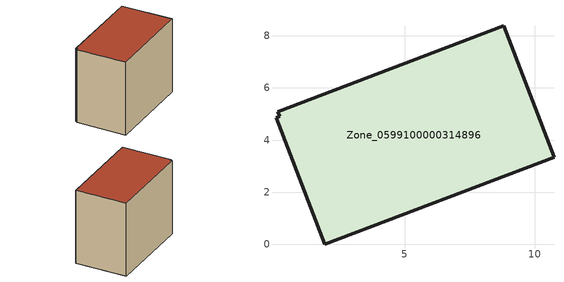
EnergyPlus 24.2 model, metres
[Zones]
Zone_0599100000314896
 floor ground (C_G): 10.73,3.35 1.93,0 0.07,4.86 0.21,4.91 0.14,5.09 8.8,8.39 z0
 wall outside (C_F): 10.73,3.35 8.8,8.39 0.14,5.09 0.21,4.91 0.07,4.86 1.93,0 10.73,3.35 z0:7.9
 roof outside (C_R): 1.93,0 10.73,3.35 8.8,8.39 0.14,5.09 0.21,4.91 0.07,4.86 z7.9
[BUILDING]
Pand.0599100000314896: North Axis=0; Terrain=City; Loads Convergence Tolerance Value=0.04; Temperature Convergence Tolerance Value=0.4; Solar Distribution=FullExterior; Maximum Number of Warmup Days=25; Minimum Number of Warmup Days=1
[Site:Location]
Rotterdam.The.Hague.AP_ZH_NLD Design_Conditions: Latitude=51.96; Longitude=4.45; Time Zone=1; Elevation=-4.5
[SITE:GROUNDTEMPERATURE:BUILDINGSURFACE]
18, 18, 18, 18, 18, 18, 18, 18, 18, 18, 18, 18
[MATERIAL] Thermal Absorptance=0.9; Solar Absorptance=0.7; Visible Absorptance=0.7
Name | Roughness | Thickness | Conductivity | Density | Specific Heat
G.TI.1975-1991 | MediumSmooth | 0.15 | 0.288461 | 540 | 1210
F.TI.1975-1991 | Rough | 0.3 | 0.230769 | 1920 | 840
R.TI.1975-1991 | MediumRough | 0.2 | 0.153846 | 1500 | 1000
[CONSTRUCTION]
C_G: G.TI.1975-1991
C_F: F.TI.1975-1991
C_R: R.TI.1975-1991
[ZONE]
Zone_0599100000314896: Type=1; Multiplier=1; Ceiling Height=Autocalculate; Volume=Autocalculate; Floor Area=autocalculate; Part of Total Floor Area=Yes
[ZONEINFILTRATION:DESIGNFLOWRATE]
Infil_Zone_0599100000314896: Zone or ZoneList or Space or SpaceList=Zone_0599100000314896; Schedule=AlwaysOn; Design Flow Rate Calculation Method=Flow/Area; Flow Rate per Floor Area=0.003; Constant Term Coefficient=1; Temperature Term Coefficient=0; Velocity Term Coefficient=0; Velocity Squared Term Coefficient=0
[HVACTEMPLATE:ZONE:IDEALLOADSAIRSYSTEM]
Zone_0599100000314896: Maximum Heating Supply Air Temperature=50; Minimum Cooling Supply Air Temperature=13; Maximum Heating Supply Air Humidity Ratio=0.0156; Minimum Cooling Supply Air Humidity Ratio=0.0077; Heating Limit=NoLimit; Cooling Limit=NoLimit; Dehumidification Control Type=ConstantSensibleHeatRatio; Cooling Sensible Heat Ratio=0.7; Dehumidification Setpoint=60; Humidification Control Type=None; Humidification Setpoint=30; Outdoor Air Method=None; Outdoor Air Flow Rate per Person=0.00944; Outdoor Air Flow Rate per Zone Floor Area=0; Outdoor Air Flow Rate per Zone=0; Demand Controlled Ventilation Type=None; Outdoor Air Economizer Type=NoEconomizer; Heat Recovery Type=None; Sensible Heat Recovery Effectiveness=0.7; Latent Heat Recovery Effectiveness=0.65
[ZONECONTROL:THERMOSTAT]
ThermostatControl_Zone_0599100000314896: Zone or ZoneList=Zone_0599100000314896; Control Type Schedule=DualSetpointControlType; Control 1=Thermostat_Zone_0599100000314896; Temperature Difference Between Cutout And Setpoint=0
[THERMOSTATSETPOINT:DUALSETPOINT]
Thermostat_Zone_0599100000314896: Heating Setpoint Temperature Schedule=HeatingSetpoint_Zone_0599100000314896; Cooling Setpoint Temperature Schedule=CoolingSetpoint_Zone_0599100000314896
[SCHEDULE:COMPACT]
HeatingSetpoint_Zone_0599100000314896: Through: 12/31, For: AllDays, Until: 24:00, 21
CoolingSetpoint_Zone_0599100000314896: Through: 12/31, For: AllDays, Until: 24:00, 24
DualSetpointControlType: Through: 12/31, For: AllDays, Until: 24:00, 4
AlwaysOn: Through: 12/31, For: AllDays, Until: 24:00, 1
